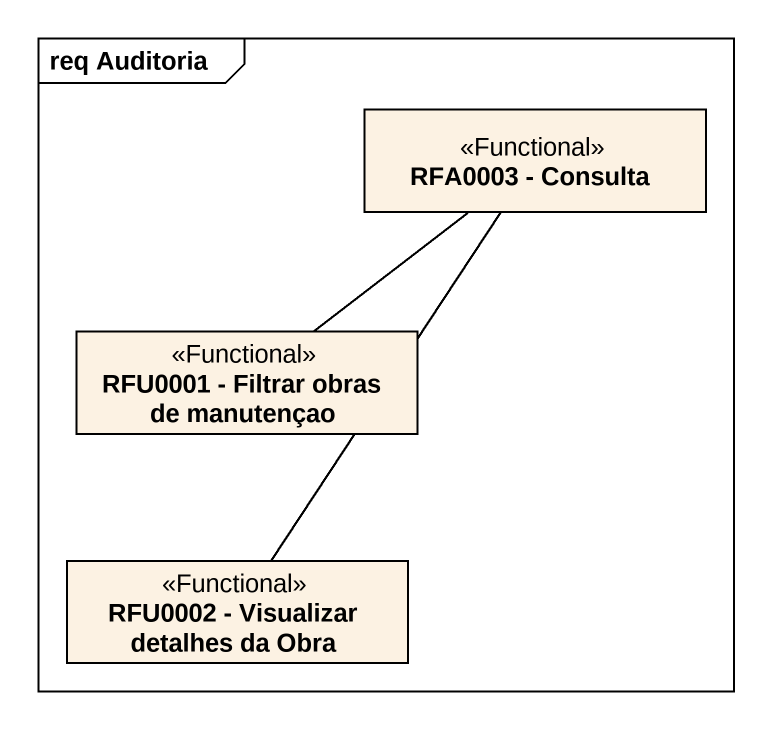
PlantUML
@startuml
mainframe req Auditoria
hide circle
hide empty members
class "RFA0003 - Consulta" as RFA0003_Consulta <<Functional>>
class "RFU0001 - Filtrar obras de manutençao" as RFU0001_Filtrar_obras_de <<Functional>>
class "RFU0002 - Visualizar detalhes da Obra" as RFU0002_Visualizar_detalhes <<Functional>>
RFU0001_Filtrar_obras_de -up- RFA0003_Consulta
RFU0002_Visualizar_detalhes -up- RFA0003_Consulta
@enduml
